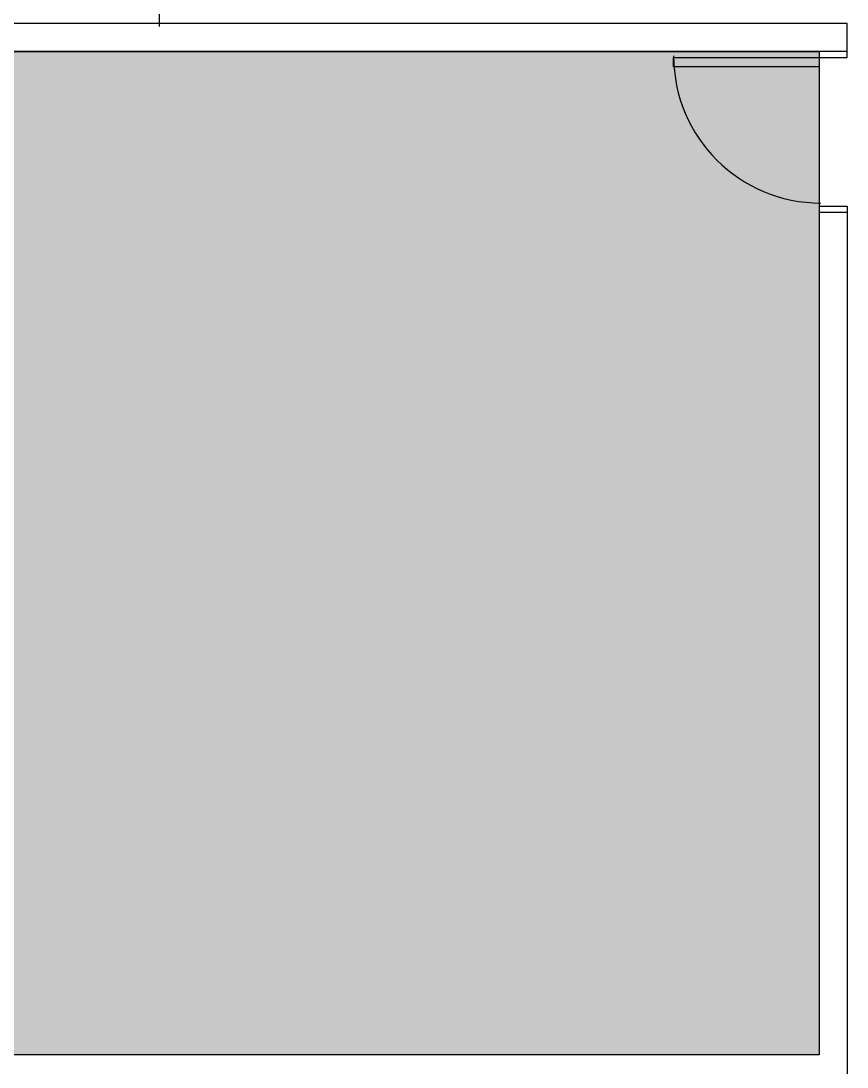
# Model space of a CAD drawing. Header units: inches. Extents: x 6 to 332, y 4 to 234.
# Drawn here: x 290.81 to 295.33, y 111.79 to 117.51 of the extents above; entities that cross this region are included whole.
import ezdxf

# ---------------------------------------------------------------- set-up
doc = ezdxf.new("R2010")
doc.units = ezdxf.units.IN
doc.header["$MEASUREMENT"] = 0
doc.layers.add('PDF_BASE', color=7, linetype='Continuous', true_color=0x767676)
doc.layers.add('PDF_COM_ALIMENTAÇÃO', color=7, linetype='Continuous', true_color=0xbe1e2d)

msp = doc.modelspace()

# ---------------------------------------------------------------- linework, layer by layer
at = {"layer": 'PDF_BASE', "lineweight": 25}
for points in [[(291.5671, 117.4769), (291.5671, 119.5597)], [(295.1739, 117.2568), (294.378, 117.2568), (294.378, 117.3076), (295.3263, 117.3076), (295.3263, 117.4938), (283.998, 117.4938)], [(295.1739, 117.3414), (295.1739, 111.8551), (283.998, 111.8551)], [(295.3263, 117.3414), (283.998, 117.3414)], [(295.1739, 116.4948), (295.3263, 116.4948), (295.3263, 111.6857), (294.378, 111.6857), (294.378, 111.6349), (295.1739, 111.6349)], [(295.3263, 116.4609), (295.1739, 116.4609)]]:
    msp.add_lwpolyline(points, dxfattribs=at)
msp.add_arc((295.1824, 117.316), 0.8043, 180, 270, dxfattribs=at)
at = {"layer": 'PDF_COM_ALIMENTAÇÃO', "color": 7, "lineweight": 25}
msp.add_lwpolyline([(295.1739, 111.8551), (283.998, 111.8551), (283.998, 117.3414), (295.1739, 117.3414)], close=True, dxfattribs=at)
at = {"layer": 'PDF_COM_ALIMENTAÇÃO', "transparency": 33554559}
for points in [[(283.998, 111.8551), (295.1739, 111.8551), (283.998, 117.3414)], [(295.1739, 111.8551), (283.998, 117.3414), (295.1739, 117.3414)]]:
    msp.add_solid(points, dxfattribs=at)

doc.saveas('drawing.dxf')
